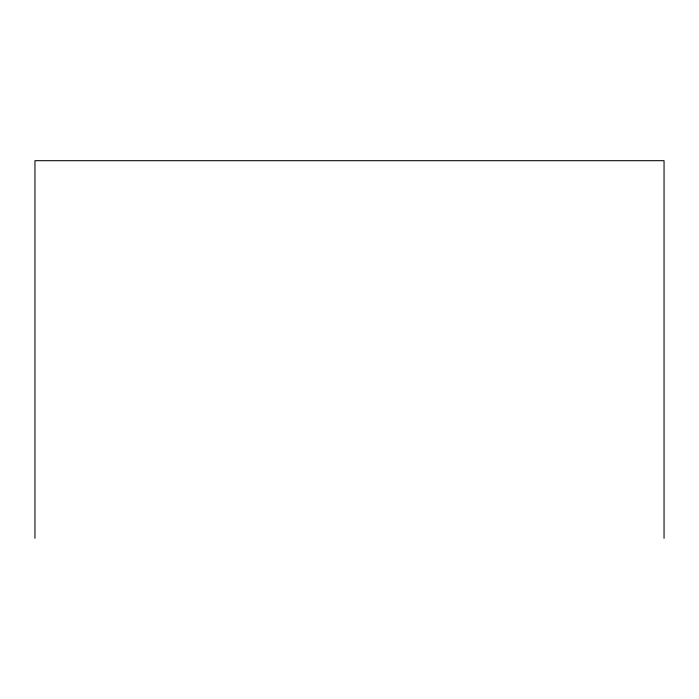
<?xml version="1.0" encoding="UTF-8"?>
<svg xmlns="http://www.w3.org/2000/svg" width="699" height="699" viewBox="0 0 699 699"><rect width="100%" height="100%" fill="white"/><g stroke="black" fill="none" stroke-linecap="round" stroke-linejoin="round"><path stroke-width="1.05" d="M664.05 538.309L664.05 160.691L34.95 160.691L34.95 538.309"/></g></svg>
